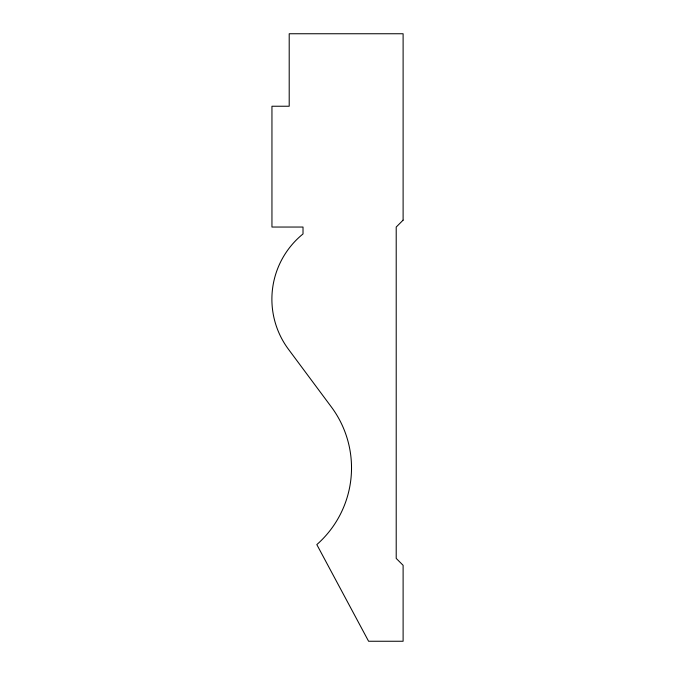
<?xml version="1.0" encoding="UTF-8"?>
<svg xmlns="http://www.w3.org/2000/svg" width="675" height="675" viewBox="0 0 675 675"><rect width="100%" height="100%" fill="white"/><g stroke="black" fill="none" stroke-linecap="round" stroke-linejoin="round"><path stroke-width="1.01" d="M403.11 220.143L396.208 227.045L396.208 558.411L403.11 565.312L403.11 641.25L368.592 641.25L316.82 544.598A102.144 102.144 0 0 0 331.341 406.932L288.478 349.296A83.953 83.953 0 0 1 303.016 233.947L303.016 227.045L271.949 227.045L271.949 106.237L289.204 106.237L289.204 33.75L403.11 33.75L403.11 220.143"/></g></svg>
